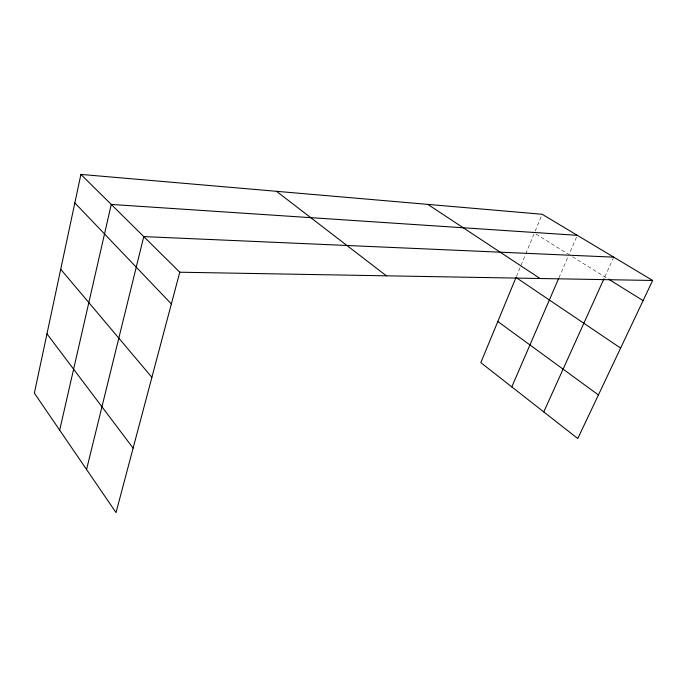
<?xml version="1.0" encoding="UTF-8"?>
<svg xmlns="http://www.w3.org/2000/svg" width="687" height="687" viewBox="0 0 687 687"><rect width="100%" height="100%" fill="white"/><g stroke="black" fill="none" stroke-linecap="round" stroke-linejoin="round"><path stroke-width="0.52" stroke-dasharray="3.44 2.58" d="M516.418 276.5L525.392 254.791M525.795 253.804L533.954 234.061M535.182 231.098L542.137 214.258M558.969 277.771L568.149 256.517M576.479 237.255L568.991 254.585L535.276 233.64M604.826 276.852L613.731 257.153M572.572 256.809L606.647 277.986"/><path stroke-width="1.03" d="M80.911 174.412L34.35 393.127L116.026 512.588L179.771 272.215L80.911 174.412L542.137 214.258L652.65 280.468L577.767 438.546L480.823 362.642L516.006 277.488M59.675 430.174L111.26 204.434L577.303 235.332M86.553 469.487L143.763 236.594L613.731 257.153M511.815 386.901L558.548 278.742M543.769 411.934L603.95 278.785M179.771 272.215L652.65 280.468M608.476 279.12L643.101 300.623M427.821 204.382L540.025 278.501M516.89 278.08L620.619 348.086M497.817 321.507L598.42 394.939M276.483 191.312L386.386 275.822M74.849 202.905L171.355 303.937M60.714 269.27L151.887 377.343M46.974 333.848L133.115 448.13"/></g></svg>
